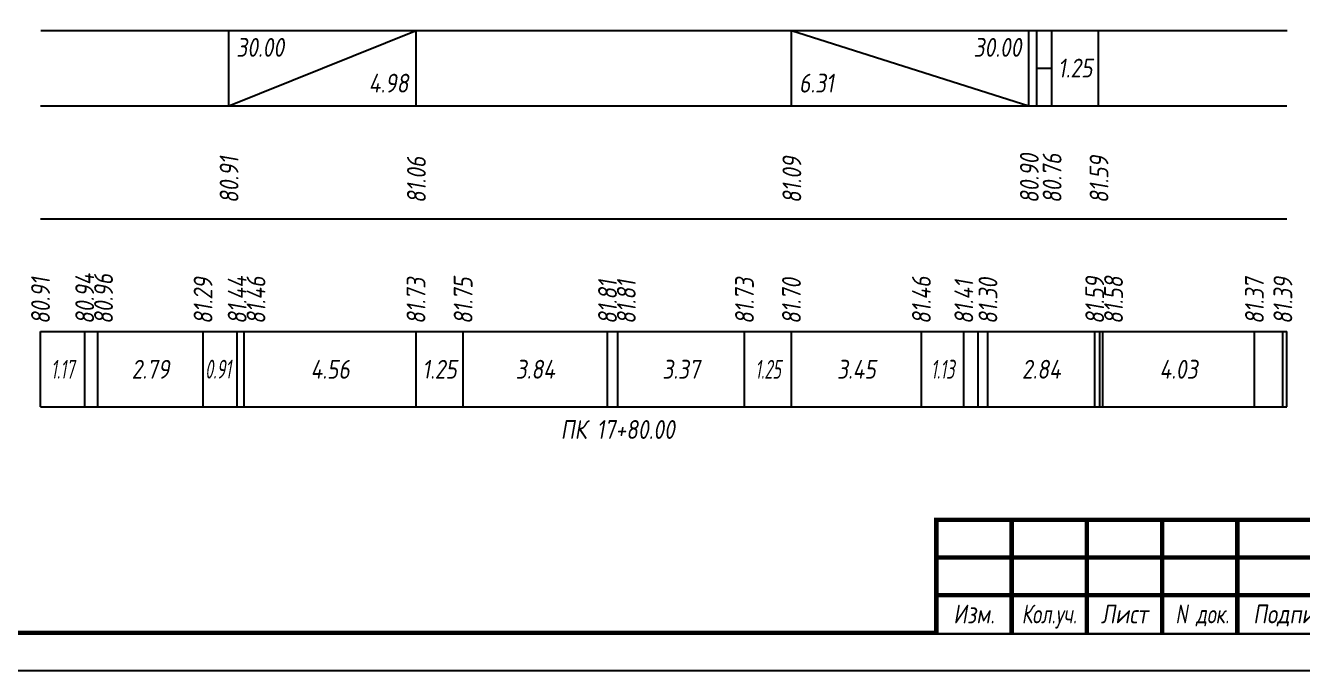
# Model space of a CAD drawing. Extents: x -717 to 1451, y -133302 to 233.
# Drawn here: x 78.9 to 248.6, y -27694.4 to -27608.8 of the extents above; entities that cross this region are included whole.
import ezdxf
from ezdxf.enums import TextEntityAlignment as Align

# ---------------------------------------------------------------- set-up
doc = ezdxf.new("R2010")
doc.units = 0
for name, color, linetype in [('Зарамочное оформление', 7, 'Continuous'), ('Код_510', 7, 'Continuous'), ('Код_516', 1, 'Continuous'), ('Подписи поперечников', 7, 'Continuous'), ('Таблица', 7, 'Continuous')]:
    doc.layers.add(name, color=color, linetype=linetype)
doc.styles.add('М', font='romand.shx', dxfattribs={"width": 0.8, "oblique": 10, "height": 2.5})

# ---------------------------------------------------------------- blocks, each defined once
blk = doc.blocks.new('Штамп')
at = {"linetype": 'Continuous'}
blk.add_wipeout([(199.95, -411.25), (384.95, -411.25), (384.95, -426.25), (199.95, -426.25)], dxfattribs=at).dxf.layer = 'Зарамочное оформление'
at = {"layer": 'Зарамочное оформление', "linetype": 'Continuous', "lineweight": -3, "const_width": 0.6, "flags": 128}
for points in [[(199.95, -426.25), (199.95, -411.25), (384.95, -411.25)], [(209.95, -411.25), (209.95, -426.25)], [(219.95, -411.25), (219.95, -426.25)], [(229.95, -411.25), (229.95, -426.25)], [(239.95, -411.25), (239.95, -426.25)], [(199.95, -416.25), (264.95, -416.25)], [(199.95, -421.25), (264.95, -421.25)]]:
    blk.add_lwpolyline(points, dxfattribs=at)
at = {"layer": 'Зарамочное оформление', "linetype": 'Continuous', "style": 'М', "oblique": 10}
for s, width, p in [('Подпись', 0.8, (247.45, -423.75)), ('Изм.', 0.8, (204.95, -423.75)), ('Кол.уч.', 0.7, (214.95, -423.75)), ('Лист', 0.8, (224.95, -423.75)), ('N док.', 0.7, (235.28, -423.75))]:
    blk.add_text(s, height=2.5, dxfattribs=dict(at, width=width)).set_placement(p, align=Align.MIDDLE_CENTER)
blk = doc.blocks.new('шифр')
blk.add_blockref('Штамп', (0, -27323))

msp = doc.modelspace()

# ---------------------------------------------------------------- linework, layer by layer
at = {"flags": 128}
msp.add_lwpolyline([(-30.054, -27694.421), (389.946, -27694.421), (389.946, -27397.421), (-30.054, -27397.421)], close=True, dxfattribs=at)
at = {"const_width": 0.6, "flags": 128}
msp.add_lwpolyline([(-10.054, -27689.421), (384.946, -27689.421), (384.946, -27402.421), (-10.054, -27402.421)], close=True, dxfattribs=at)
at = {"layer": 'Код_510'}
for p, q in [((80.916, -27659.421), (80.916, -27649.421)), ((86.786, -27659.421), (86.786, -27649.421)), ((88.548, -27659.421), (88.548, -27649.421)), ((102.511, -27659.421), (102.511, -27649.421)), ((107.048, -27659.421), (107.048, -27649.421)), ((107.99, -27659.421), (107.99, -27649.421)), ((130.808, -27659.421), (130.808, -27649.421)), ((137.071, -27659.421), (137.071, -27649.421)), ((156.256, -27659.421), (156.256, -27649.421)), ((157.61, -27659.421), (157.61, -27649.421)), ((174.456, -27659.421), (174.456, -27649.421)), ((180.697, -27659.421), (180.697, -27649.421)), ((197.963, -27659.421), (197.963, -27649.421)), ((203.601, -27659.421), (203.601, -27649.421)), ((205.494, -27659.421), (205.494, -27649.421)), ((206.809, -27659.421), (206.809, -27649.421)), ((220.996, -27659.421), (220.996, -27649.421)), ((221.688, -27659.421), (221.688, -27649.421)), ((222.05, -27659.421), (222.05, -27649.421)), ((242.216, -27659.421), (242.216, -27649.421)), ((245.995, -27659.421), (245.995, -27649.421)), ((246.512, -27659.421), (246.512, -27649.421))]:
    msp.add_line(p, q, dxfattribs=at)
at = {"layer": 'Код_516'}
for p, q in [((105.916, -27619.421), (105.916, -27609.421)), ((105.916, -27619.421), (130.808, -27609.421)), ((130.808, -27619.421), (130.808, -27609.421)), ((180.697, -27619.421), (180.697, -27609.421)), ((180.697, -27609.421), (212.251, -27619.421)), ((212.251, -27619.421), (212.251, -27609.421)), ((213.279, -27619.421), (213.279, -27609.421)), ((215.279, -27619.421), (215.279, -27609.421)), ((221.512, -27619.421), (221.512, -27609.421)), ((213.279, -27614.421), (215.279, -27614.421))]:
    msp.add_line(p, q, dxfattribs=at)
at = {"layer": 'Таблица'}
for p, q in [((80.97, -27609.421), (246.567, -27609.421)), ((80.916, -27619.421), (246.512, -27619.421)), ((80.916, -27634.421), (246.512, -27634.421)), ((80.916, -27649.421), (246.512, -27649.421)), ((80.916, -27659.421), (246.512, -27659.421))]:
    msp.add_line(p, q, dxfattribs=at)

# ---------------------------------------------------------------- texts
at = {"layer": 'Код_510', "style": 'М', "oblique": 10, "width": 0.8}
for s, p in [('80.91', (80.916, -27648.421)), ('80.94', (86.786, -27648.421)), ('80.96', (89.286, -27648.421)), ('81.29', (102.511, -27648.421)), ('81.44', (107.048, -27648.421)), ('81.46', (109.548, -27648.421)), ('81.73', (130.808, -27648.421)), ('81.75', (137.071, -27648.421)), ('81.81', (156.256, -27648.421)), ('81.81', (158.756, -27648.421)), ('81.73', (174.456, -27648.421)), ('81.70', (180.697, -27648.421)), ('81.46', (197.963, -27648.421)), ('81.41', (203.601, -27648.421)), ('81.30', (206.809, -27648.421)), ('81.59', (220.996, -27648.421)), ('81.58', (223.496, -27648.421)), ('81.37', (242.216, -27648.421)), ('81.39', (245.995, -27648.421))]:
    msp.add_text(s, height=2.5, rotation=90, dxfattribs=at).set_placement(p, align=Align.MIDDLE_LEFT)
at = {"layer": 'Код_510', "style": 'М', "oblique": 10}
for s, width, p in [('1.17', 0.6, (83.851, -27654.421)), ('2.79', 0.8, (95.529, -27654.421)), ('0.91', 0.6, (104.5, -27654.406)), ('4.56', 0.8, (119.399, -27654.421)), ('1.25', 0.8, (133.939, -27654.421)), ('3.84', 0.8, (146.663, -27654.421)), ('3.37', 0.8, (166.033, -27654.421)), ('1.25', 0.6, (177.576, -27654.421)), ('3.45', 0.8, (189.33, -27654.421)), ('1.13', 0.6, (200.782, -27654.421)), ('2.84', 0.8, (213.903, -27654.421)), ('4.03', 0.8, (232.133, -27654.421))]:
    msp.add_text(s, height=2.5, dxfattribs=dict(at, width=width)).set_placement(p, align=Align.MIDDLE_CENTER)
at = {"layer": 'Код_516', "style": 'М', "oblique": 10, "width": 0.8}
msp.add_text('30.00', height=2.5, dxfattribs=at).set_placement((106.916, -27610.421), align=Align.TOP_LEFT)
msp.add_text('30.00', height=2.5, dxfattribs=at).set_placement((211.251, -27610.421), align=Align.TOP_RIGHT)
msp.add_text('1.25', height=2.5, dxfattribs=at).set_placement((218.396, -27614.421), align=Align.MIDDLE_CENTER)
msp.add_text('4.98', height=2.5, dxfattribs=at).set_placement((129.808, -27618.421), align=Align.BOTTOM_RIGHT)
msp.add_text('6.31', height=2.5, dxfattribs=at).set_placement((181.697, -27618.421), align=Align.BOTTOM_LEFT)
for s, p in [('80.91', (105.97, -27632.371)), ('81.09', (180.751, -27632.371)), ('80.90', (212.305, -27632.371)), ('80.76', (215.333, -27632.371)), ('81.59', (221.567, -27632.371)), ('81.06', (130.862, -27632.371))]:
    msp.add_text(s, height=2.5, rotation=90, dxfattribs=at).set_placement(p, align=Align.MIDDLE_LEFT)
at = {"layer": 'Подписи поперечников', "style": 'М', "oblique": 10, "width": 0.8}
msp.add_text('ПК 17+80.00', height=2.5, dxfattribs=at).set_placement((157.61, -27664.421), align=Align.BOTTOM_CENTER)

# ---------------------------------------------------------------- next in the draw order: block references
msp.add_blockref('шифр', (0, 59.829))

doc.saveas('drawing.dxf')
